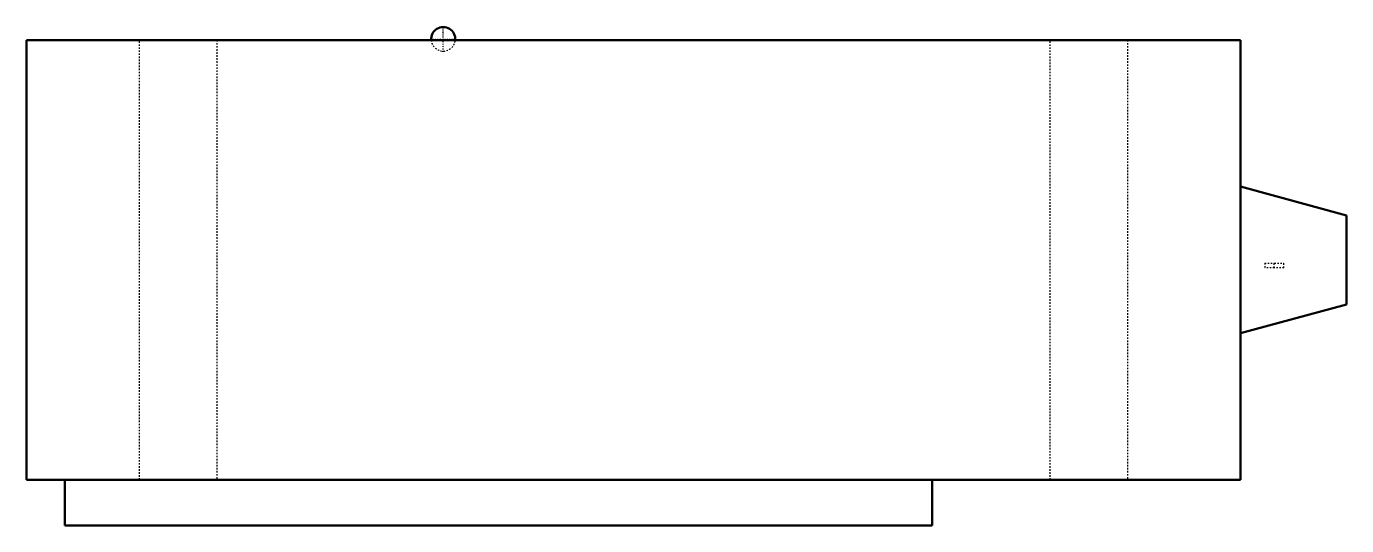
# Model space of a CAD drawing. Header units: millimetres. Extents: x -400 to 470, y -175 to 154.
import ezdxf

# ---------------------------------------------------------------- set-up
doc = ezdxf.new("R2010")
doc.units = ezdxf.units.MM
doc.linetypes.add('Center', pattern=[1.5, 0.45, -0.5, 0.05, -0.5])
doc.linetypes.add('Dashed', pattern=[2, 1, -1])
for name, color, linetype, lineweight in [('AM_0', 7, 'Continuous', 50), ('AM_7', 7, 'Center', 25), ('AM_9', 6, 'Dashed', 25)]:
    doc.layers.add(name, color=color, linetype=linetype, lineweight=lineweight)

# ---------------------------------------------------------------- blocks, each defined once
blk = doc.blocks.new('1_RXV18AVJU9_PART7_0_in_RXV18AVJU9_4')
at = {"layer": 'AM_9'}
for p, q in [((-325.4375, -144.918811), (-325.4375, 144.918811)), ((-274.6375, 144.918811), (-274.6375, -144.918811))]:
    blk.add_line(p, q, dxfattribs=at)
blk = doc.blocks.new('2_RXV18AVJU9_PART6_0_in_RXV18AVJU9_4')
at = {"layer": 'AM_9'}
for p, q in [((274.6375, -144.918811), (274.6375, 144.918811)), ((325.4375, 144.918811), (325.4375, -144.918811))]:
    blk.add_line(p, q, dxfattribs=at)
blk = doc.blocks.new('3_RXV18AVJU9_PART5_0_in_RXV18AVJU9_4')
at = {"layer": 'AM_0'}
for p, q in [((-374.675019, -175.081311), (-374.675019, -144.918811)), ((196.875019, -144.918811), (196.875019, -175.081311)), ((196.875019, -175.081311), (-374.675019, -175.081311))]:
    blk.add_line(p, q, dxfattribs=at)
blk = doc.blocks.new('4_RXV18AVJU9_PART4_0_in_RXV18AVJU9_4')
at = {"layer": 'AM_9'}
for p, q in [((415.950019, -2.043811), (422.300019, -2.043811)), ((415.950019, -2.043811), (415.950019, -5.218811)), ((422.300019, -5.218811), (415.950019, -5.218811)), ((422.300019, -5.218811), (422.300019, -2.043811))]:
    blk.add_line(p, q, dxfattribs=at)
blk = doc.blocks.new('5_RXV18AVJU9_PART3_0_in_RXV18AVJU9_4')
at = {"layer": 'AM_9'}
for p, q in [((422.300019, -2.043811), (428.650019, -2.043811)), ((428.650019, -5.218811), (422.300019, -5.218811)), ((428.650019, -5.218811), (428.650019, -2.043811))]:
    blk.add_line(p, q, dxfattribs=at)
blk = doc.blocks.new('6_RXV18AVJU9_PART2_0_in_RXV18AVJU9_4')
at = {"layer": 'AM_0'}
for p, q in [((-400.08, 144.92), (-400.08, -144.92)), ((400.08, 144.92), (-400.08, 144.92)), ((400.08, -144.92), (400.08, 144.92)), ((400.08, 48.31), (469.93, 29.26)), ((469.93, 29.26), (469.93, -29.26)), ((469.93, -29.26), (400.08, -48.31)), ((-400.08, -144.92), (400.08, -144.92))]:
    blk.add_line(p, q, dxfattribs=at)
blk = doc.blocks.new('7_RXV18AVJU9_PART1_0_in_RXV18AVJU9_4')
at = {"layer": 'AM_0'}
blk.add_arc((-125.387481, 145.593689), 7.9375, 355.122595036, 184.877404964, dxfattribs=at)
at = {"layer": 'AM_7'}
for p, q in [((-125.387481, 137.259314), (-125.387481, 153.928064)), ((-133.721856, 145.593689), (-117.053106, 145.593689))]:
    blk.add_line(p, q, dxfattribs=at)
at = {"layer": 'AM_9'}
blk.add_arc((-125.387481, 145.593689), 7.9375, 184.877404964, 355.122595036, dxfattribs=at)

msp = doc.modelspace()

# ---------------------------------------------------------------- block references
for name in ['7_RXV18AVJU9_PART1_0_in_RXV18AVJU9_4', '6_RXV18AVJU9_PART2_0_in_RXV18AVJU9_4', '1_RXV18AVJU9_PART7_0_in_RXV18AVJU9_4', '2_RXV18AVJU9_PART6_0_in_RXV18AVJU9_4', '4_RXV18AVJU9_PART4_0_in_RXV18AVJU9_4', '5_RXV18AVJU9_PART3_0_in_RXV18AVJU9_4', '3_RXV18AVJU9_PART5_0_in_RXV18AVJU9_4']:
    msp.add_blockref(name, (0, 0))

doc.saveas('drawing.dxf')
